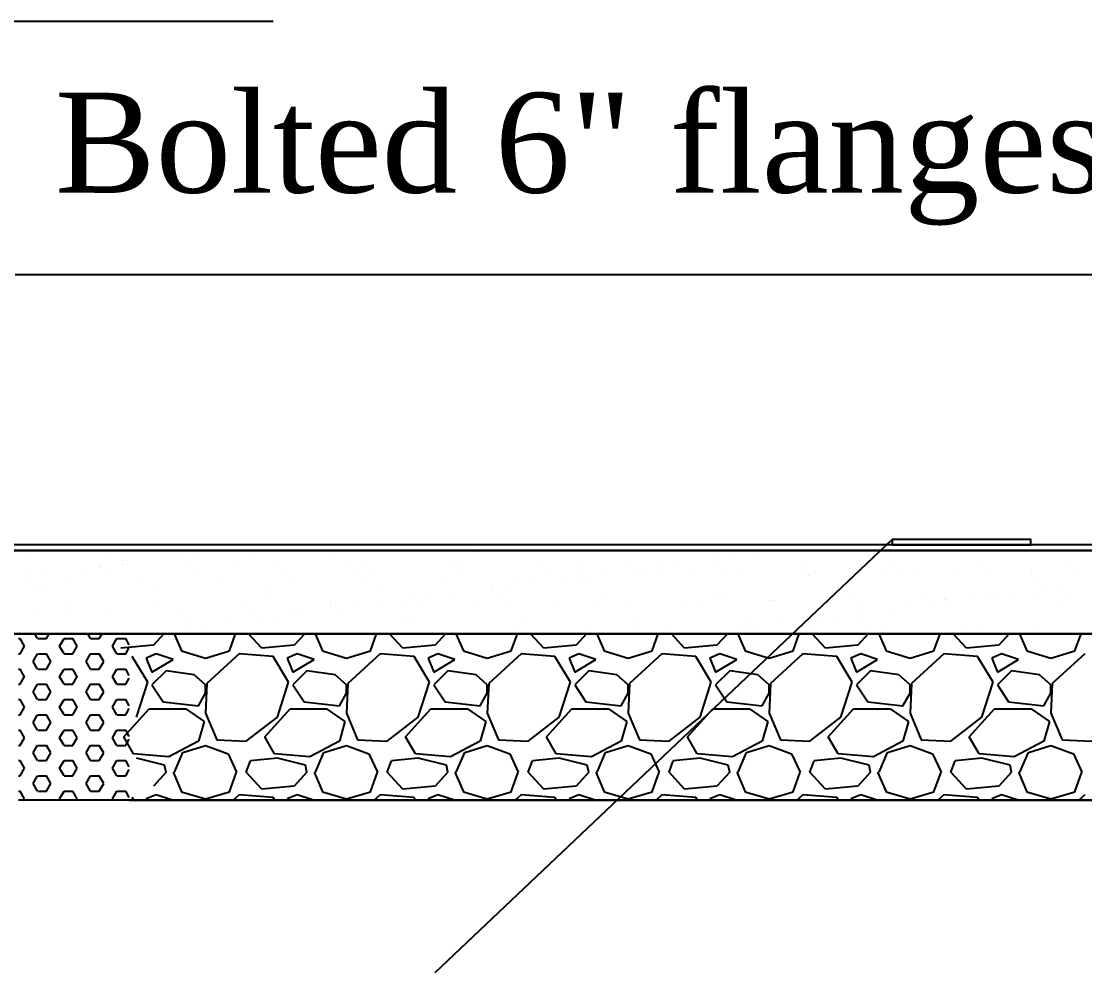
# Model space of a CAD drawing. Header units: centimetres. Extents: x 19229 to 51025, y 9487 to 24710.
# Drawn here: x 26219.4 to 26411.1, y 10767.8 to 10939.3 of the extents above; entities that cross this region are included whole.
import ezdxf

# ---------------------------------------------------------------- set-up
doc = ezdxf.new("R2010")
doc.units = ezdxf.units.CM
doc.layers.get('0').update_dxf_attribs({"linetype": 'CONTINUOUS'})
doc.styles.add('style3', font='times.ttf', dxfattribs={"height": 25})
pattern_1 = [(37.5, (3570.38, 1228.156), (-1.60003, 48.941324), [0, -38.608, 0, -43.18, 0, -41.275]), (7.5, (3570.38, 1228.156), (44.95233, 71.68251), [0, -20.828, 0, -34.798, 0, -13.335]), (327.5, (3539.136, 1228.156), (79.09924, 0.14372), [0, -12.7, 0, -45.72, 0, -59.69]), (317.5, (3539.136, 1228.156), (76.35565, 22.29293), [0, -6.35, 0, -29.972, 0, -34.29])]

msp = doc.modelspace()

# ---------------------------------------------------------------- hatches: boundary and pattern name
h = msp.add_hatch()
h.set_pattern_fill('AR-SAND')
h.set_pattern_definition(pattern_1)
h.paths.add_polyline_path([(26608.86, 10843.91), (26209.96, 10843.91), (26209.96, 10833.91), (26209.96, 10828.91), (26608.86, 10828.91)])
h = msp.add_hatch()
h.set_pattern_fill('AR-SAND')
h.set_pattern_definition(pattern_1)
h.paths.add_polyline_path([(26608.86, 10843.91), (26209.96, 10843.91), (26209.96, 10833.91), (26209.96, 10828.91), (26608.86, 10828.91)])
at = {"ltscale": 20}
h = msp.add_hatch(dxfattribs=at)
h.set_pattern_fill('HEX', scale=0.5, style=0)
h.set_pattern_definition([(0, (0, 0), (0, 2.74963), [1.5875, -3.175]), (120, (0, 0), (-2.38124943, -1.374815), [1.5875, -3.175]), (60, (1.5875, 0), (-2.38124943, 1.374815), [1.5875, -3.175])])
h.paths.add_polyline_path([(26098.85, 10798.91), (26118.85, 10798.91), (26118.85, 10828.91), (26098.85, 10828.91)])
h.paths.add_polyline_path([(26218.85, 10798.91), (26238.85, 10798.91), (26238.85, 10828.91), (26218.85, 10828.91)])

# ---------------------------------------------------------------- linework, layer by layer
at = {"color": 7, "ltscale": 20}
for p, q in [((26067.99, 10939.27), (26264.77, 10939.27)), ((26218.25, 10893.66), (26456.3, 10893.66)), ((26376.35, 10845.91), (26293.9, 10767.82)), ((26098.85, 10828.91), (26238.85, 10828.91))]:
    msp.add_line(p, q, dxfattribs=at)
at = {"color": 7}
for p, q in [((26668.86, 10844.91), (26168.85, 10844.91)), ((26608.86, 10843.91), (26168.85, 10843.91)), ((26608.86, 10843.91), (26168.85, 10843.91)), ((26168.85, 10843.91), (26668.86, 10843.91)), ((26234.79, 10842.97), (26234.79, 10842.97)), ((26248.09, 10843.14), (26248.09, 10843.14)), ((26251.37, 10843.22), (26251.37, 10843.22)), ((26261.08, 10843.07), (26261.08, 10843.07)), ((26274.8, 10843.57), (26274.8, 10843.57)), ((26288.1, 10843.74), (26288.1, 10843.74)), ((26301.1, 10843.67), (26301.1, 10843.67)), ((26347.65, 10842.74), (26347.65, 10842.74)), ((26351.78, 10843.28), (26351.78, 10843.28)), ((26221.07, 10842.47), (26221.07, 10842.47)), ((26233.57, 10840.88), (26233.57, 10840.88)), ((26233.58, 10841.02), (26233.58, 10841.02)), ((26237.59, 10842.19), (26237.59, 10842.19)), ((26237.7, 10841.42), (26237.7, 10841.42)), ((26238.53, 10841.34), (26238.53, 10841.34)), ((26244.6, 10842.33), (26244.6, 10842.33)), ((26247.24, 10842.68), (26247.24, 10842.68)), ((26249.4, 10841.05), (26249.4, 10841.05)), ((26258.22, 10841.75), (26258.22, 10841.75)), ((26265.22, 10841.08), (26265.22, 10841.08)), ((26278.55, 10841.57), (26278.55, 10841.57)), ((26281.04, 10841.1), (26281.04, 10841.1)), ((26296.86, 10841.13), (26296.86, 10841.13)), ((26299.17, 10841.12), (26299.17, 10841.12)), ((26312.68, 10841.16), (26312.68, 10841.16)), ((26319.5, 10840.95), (26319.5, 10840.95)), ((26328.5, 10841.19), (26328.5, 10841.19)), ((26333.97, 10840.94), (26333.97, 10840.94)), ((26338.1, 10841.48), (26338.1, 10841.48)), ((26344.32, 10841.22), (26344.32, 10841.22)), ((26345, 10842.39), (26345, 10842.39)), ((26360.14, 10841.25), (26360.14, 10841.25)), ((26375.96, 10841.28), (26375.96, 10841.28)), ((26391.78, 10841.31), (26391.78, 10841.31)), ((26407.6, 10841.33), (26407.6, 10841.33)), ((26219.9, 10839.62), (26219.9, 10839.62)), ((26219.9, 10839.08), (26219.9, 10839.08)), ((26224.03, 10839.62), (26224.03, 10839.62)), ((26230.93, 10840.53), (26230.93, 10840.53)), ((26235.72, 10839.65), (26235.72, 10839.65)), ((26251.54, 10839.68), (26251.54, 10839.68)), ((26267.36, 10839.71), (26267.36, 10839.71)), ((26279.48, 10840.71), (26279.48, 10840.71)), ((26283.18, 10839.74), (26283.18, 10839.74)), ((26294.97, 10838.97), (26294.97, 10838.97)), ((26299, 10839.77), (26299, 10839.77)), ((26308.27, 10839.14), (26308.27, 10839.14)), ((26314.82, 10839.8), (26314.82, 10839.8)), ((26320.3, 10839.14), (26320.3, 10839.14)), ((26320.44, 10840.09), (26320.44, 10840.09)), ((26321.26, 10839.08), (26321.26, 10839.08)), ((26324.43, 10839.68), (26324.43, 10839.68)), ((26330.64, 10839.83), (26330.64, 10839.83)), ((26331.33, 10840.59), (26331.33, 10840.59)), ((26334.98, 10839.58), (26334.98, 10839.58)), ((26340.13, 10840.5), (26340.13, 10840.5)), ((26346.46, 10839.85), (26346.46, 10839.85)), ((26348.28, 10839.75), (26348.28, 10839.75)), ((26360.46, 10840.32), (26360.46, 10840.32)), ((26361.28, 10839.68), (26361.28, 10839.68)), ((26361.39, 10839.47), (26361.39, 10839.47)), ((26362.28, 10839.88), (26362.28, 10839.88)), ((26375, 10840.18), (26375, 10840.18)), ((26378.1, 10839.91), (26378.1, 10839.91)), ((26381.08, 10839.87), (26381.08, 10839.87)), ((26388.29, 10840.35), (26388.29, 10840.35)), ((26393.92, 10839.94), (26393.92, 10839.94)), ((26401.29, 10840.28), (26401.29, 10840.28)), ((26401.41, 10839.7), (26401.41, 10839.7)), ((26409.74, 10839.97), (26409.74, 10839.97)), ((26222.32, 10837.74), (26222.32, 10837.74)), ((26228.24, 10837.94), (26228.24, 10837.94)), ((26241.24, 10837.88), (26241.24, 10837.88)), ((26242.95, 10837.29), (26242.95, 10837.29)), ((26254.96, 10838.37), (26254.96, 10838.37)), ((26263.28, 10837.11), (26263.28, 10837.11)), ((26268.26, 10838.54), (26268.26, 10838.54)), ((26281.25, 10838.48), (26281.25, 10838.48)), ((26303.98, 10836.99), (26303.98, 10836.99)), ((26306.62, 10837.34), (26306.62, 10837.34)), ((26310.75, 10837.88), (26310.75, 10837.88)), ((26317.65, 10838.79), (26317.65, 10838.79)), ((26402.35, 10838.84), (26402.35, 10838.84)), ((26404.38, 10837.06), (26404.38, 10837.06)), ((26407.03, 10837.41), (26407.03, 10837.41)), ((26223.26, 10836.88), (26223.26, 10836.88)), ((26264.21, 10836.25), (26264.21, 10836.25)), ((26283.9, 10836.66), (26283.9, 10836.66)), ((26290.31, 10835.19), (26290.31, 10835.19)), ((26292.95, 10835.54), (26292.95, 10835.54)), ((26297.08, 10836.08), (26297.08, 10836.08)), ((26304.23, 10836.49), (26304.23, 10836.49)), ((26305.17, 10835.63), (26305.17, 10835.63)), ((26324.86, 10836.04), (26324.86, 10836.04)), ((26345.19, 10835.86), (26345.19, 10835.86)), ((26365.81, 10835.42), (26365.81, 10835.42)), ((26368.45, 10835.15), (26368.45, 10835.15)), ((26381.44, 10835.09), (26381.44, 10835.09)), ((26386.14, 10835.24), (26386.14, 10835.24)), ((26390.71, 10835.26), (26390.71, 10835.26)), ((26393.35, 10835.61), (26393.35, 10835.61)), ((26395.16, 10835.58), (26395.16, 10835.58)), ((26397.48, 10836.15), (26397.48, 10836.15)), ((26408.46, 10835.75), (26408.46, 10835.75)), ((26227.61, 10834.71), (26227.61, 10834.71)), ((26235.11, 10833.18), (26235.11, 10833.18)), ((26243.43, 10834.74), (26243.43, 10834.74)), ((26248.41, 10833.35), (26248.41, 10833.35)), ((26259.25, 10834.77), (26259.25, 10834.77)), ((26261.4, 10833.28), (26261.4, 10833.28)), ((26275.07, 10834.8), (26275.07, 10834.8)), ((26275.12, 10833.78), (26275.12, 10833.78)), ((26276.63, 10833.39), (26276.63, 10833.39)), ((26279.28, 10833.74), (26279.28, 10833.74)), ((26283.41, 10834.28), (26283.41, 10834.28)), ((26288.42, 10833.95), (26288.42, 10833.95)), ((26290.89, 10834.83), (26290.89, 10834.83)), ((26301.42, 10833.89), (26301.42, 10833.89)), ((26306.71, 10834.86), (26306.71, 10834.86)), ((26315.14, 10834.38), (26315.14, 10834.38)), ((26322.53, 10834.88), (26322.53, 10834.88)), ((26328.44, 10834.55), (26328.44, 10834.55)), ((26338.35, 10834.91), (26338.35, 10834.91)), ((26341.43, 10834.49), (26341.43, 10834.49)), ((26346.12, 10835.01), (26346.12, 10835.01)), ((26354.17, 10834.94), (26354.17, 10834.94)), ((26355.15, 10834.98), (26355.15, 10834.98)), ((26369.99, 10834.97), (26369.99, 10834.97)), ((26377.04, 10833.46), (26377.04, 10833.46)), ((26379.68, 10833.81), (26379.68, 10833.81)), ((26383.81, 10834.35), (26383.81, 10834.35)), ((26385.81, 10835), (26385.81, 10835)), ((26387.08, 10834.38), (26387.08, 10834.38)), ((26401.63, 10835.03), (26401.63, 10835.03)), ((26406.77, 10834.79), (26406.77, 10834.79)), ((26221.39, 10832.68), (26221.39, 10832.68)), ((26227.68, 10832.83), (26227.68, 10832.83)), ((26248.01, 10832.65), (26248.01, 10832.65)), ((26248.94, 10831.8), (26248.94, 10831.8)), ((26262.96, 10831.59), (26262.96, 10831.59)), ((26265.6, 10831.94), (26265.6, 10831.94)), ((26268.63, 10832.2), (26268.63, 10832.2)), ((26269.73, 10832.48), (26269.73, 10832.48)), ((26288.96, 10832.03), (26288.96, 10832.03)), ((26309.59, 10831.58), (26309.59, 10831.58)), ((26329.91, 10831.41), (26329.91, 10831.41)), ((26363.36, 10831.66), (26363.36, 10831.66)), ((26366.01, 10832), (26366.01, 10832)), ((26370.14, 10832.55), (26370.14, 10832.55)), ((26249.28, 10829.79), (26249.28, 10829.79)), ((26251.93, 10830.14), (26251.93, 10830.14)), ((26256.06, 10830.68), (26256.06, 10830.68)), ((26289.9, 10831.17), (26289.9, 10831.17)), ((26308.59, 10829.36), (26308.59, 10829.36)), ((26330.85, 10830.55), (26330.85, 10830.55)), ((26335.3, 10829.79), (26335.3, 10829.79)), ((26348.6, 10829.96), (26348.6, 10829.96)), ((26349.69, 10829.86), (26349.69, 10829.86)), ((26350.54, 10830.96), (26350.54, 10830.96)), ((26352.33, 10830.2), (26352.33, 10830.2)), ((26356.46, 10830.75), (26356.46, 10830.75)), ((26361.6, 10829.89), (26361.6, 10829.89)), ((26370.87, 10830.78), (26370.87, 10830.78)), ((26371.81, 10829.92), (26371.81, 10829.92)), ((26375.32, 10830.39), (26375.32, 10830.39)), ((26388.61, 10830.56), (26388.61, 10830.56)), ((26391.5, 10830.33), (26391.5, 10830.33)), ((26401.61, 10830.5), (26401.61, 10830.5)), ((26633.86, 10828.91), (26168.85, 10828.91)), ((26608.86, 10828.91), (26168.85, 10828.91)), ((26168.85, 10828.91), (26608.86, 10828.91)), ((26245.06, 10828.91), (26243.18, 10826.82)), ((26246.93, 10828.91), (26248.26, 10825.8)), ((26256.9, 10825.8), (26258.01, 10828.91)), ((26262.74, 10826.31), (26260.36, 10828.91)), ((26270.46, 10828.91), (26268.58, 10826.82)), ((26272.33, 10828.91), (26273.66, 10825.8)), ((26282.3, 10825.8), (26283.41, 10828.91)), ((26288.14, 10826.31), (26285.76, 10828.91)), ((26295.86, 10828.91), (26293.98, 10826.82)), ((26295.29, 10829.19), (26295.29, 10829.19)), ((26297.73, 10828.91), (26299.06, 10825.8)), ((26307.7, 10825.8), (26308.81, 10828.91)), ((26313.54, 10826.31), (26311.16, 10828.91)), ((26321.26, 10828.91), (26319.38, 10826.82)), ((26321.58, 10829.29), (26321.58, 10829.29)), ((26323.13, 10828.91), (26324.46, 10825.8)), ((26333.1, 10825.8), (26334.21, 10828.91)), ((26338.94, 10826.31), (26336.56, 10828.91)), ((26342.79, 10828.95), (26342.79, 10828.95)), ((26346.66, 10828.91), (26344.78, 10826.82)), ((26348.53, 10828.91), (26349.86, 10825.8)), ((26358.5, 10825.8), (26359.61, 10828.91)), ((26364.34, 10826.31), (26361.96, 10828.91)), ((26372.06, 10828.91), (26370.18, 10826.82)), ((26373.93, 10828.91), (26375.26, 10825.8)), ((26383.9, 10825.8), (26385.01, 10828.91)), ((26389.74, 10826.31), (26387.36, 10828.91)), ((26397.46, 10828.91), (26395.58, 10826.82)), ((26399.33, 10828.91), (26400.66, 10825.8)), ((26409.3, 10825.8), (26410.41, 10828.91)), ((26243.18, 10826.82), (26237.34, 10826.31)), ((26248.26, 10825.8), (26252.58, 10824.53)), ((26252.58, 10824.53), (26256.9, 10825.8)), ((26268.58, 10826.82), (26262.74, 10826.31)), ((26273.66, 10825.8), (26277.98, 10824.53)), ((26277.98, 10824.53), (26282.3, 10825.8)), ((26293.98, 10826.82), (26288.14, 10826.31)), ((26299.06, 10825.8), (26303.38, 10824.53)), ((26303.38, 10824.53), (26307.7, 10825.8)), ((26319.38, 10826.82), (26313.54, 10826.31)), ((26324.46, 10825.8), (26328.78, 10824.53)), ((26328.78, 10824.53), (26333.1, 10825.8)), ((26344.78, 10826.82), (26338.94, 10826.31)), ((26349.86, 10825.8), (26354.18, 10824.53)), ((26354.18, 10824.53), (26358.5, 10825.8)), ((26370.18, 10826.82), (26364.34, 10826.31)), ((26375.26, 10825.8), (26379.58, 10824.53)), ((26379.58, 10824.53), (26383.9, 10825.8)), ((26395.58, 10826.82), (26389.74, 10826.31)), ((26400.66, 10825.8), (26404.98, 10824.53)), ((26404.98, 10824.53), (26409.3, 10825.8)), ((26242.16, 10820.21), (26239.37, 10824.78)), ((26243.69, 10825.29), (26241.91, 10824.53)), ((26241.91, 10824.53), (26242.93, 10821.99)), ((26242.93, 10821.99), (26246.74, 10824.28)), ((26246.74, 10824.28), (26243.69, 10825.29)), ((26258.67, 10825.29), (26252.83, 10819.96)), ((26264.77, 10824.78), (26258.67, 10825.29)), ((26267.56, 10820.21), (26264.77, 10824.78)), ((26269.09, 10825.29), (26267.31, 10824.53)), ((26267.31, 10824.53), (26268.33, 10821.99)), ((26268.33, 10821.99), (26272.14, 10824.28)), ((26272.14, 10824.28), (26269.09, 10825.29)), ((26284.07, 10825.29), (26278.23, 10819.96)), ((26290.17, 10824.78), (26284.07, 10825.29)), ((26292.96, 10820.21), (26290.17, 10824.78)), ((26294.49, 10825.29), (26292.71, 10824.53)), ((26292.71, 10824.53), (26293.73, 10821.99)), ((26293.73, 10821.99), (26297.54, 10824.28)), ((26297.54, 10824.28), (26294.49, 10825.29)), ((26309.47, 10825.29), (26303.63, 10819.96)), ((26315.57, 10824.78), (26309.47, 10825.29)), ((26318.36, 10820.21), (26315.57, 10824.78)), ((26319.89, 10825.29), (26318.11, 10824.53)), ((26318.11, 10824.53), (26319.13, 10821.99)), ((26319.13, 10821.99), (26322.94, 10824.28)), ((26322.94, 10824.28), (26319.89, 10825.29)), ((26334.87, 10825.29), (26329.03, 10819.96)), ((26340.97, 10824.78), (26334.87, 10825.29)), ((26343.76, 10820.21), (26340.97, 10824.78)), ((26345.29, 10825.29), (26343.51, 10824.53)), ((26343.51, 10824.53), (26344.53, 10821.99)), ((26344.53, 10821.99), (26348.34, 10824.28)), ((26348.34, 10824.28), (26345.29, 10825.29)), ((26360.27, 10825.29), (26354.43, 10819.96)), ((26366.37, 10824.78), (26360.27, 10825.29)), ((26369.16, 10820.21), (26366.37, 10824.78)), ((26370.69, 10825.29), (26368.91, 10824.53)), ((26368.91, 10824.53), (26369.93, 10821.99)), ((26369.93, 10821.99), (26373.74, 10824.28)), ((26373.74, 10824.28), (26370.69, 10825.29)), ((26385.67, 10825.29), (26379.83, 10819.96)), ((26391.77, 10824.78), (26385.67, 10825.29)), ((26394.56, 10820.21), (26391.77, 10824.78)), ((26396.09, 10825.29), (26394.31, 10824.53)), ((26394.31, 10824.53), (26395.33, 10821.99)), ((26395.33, 10821.99), (26399.14, 10824.28)), ((26399.14, 10824.28), (26396.09, 10825.29)), ((26411.07, 10825.29), (26405.23, 10819.96)), ((26245.47, 10822.24), (26242.93, 10819.7)), ((26250.55, 10821.48), (26245.47, 10822.24)), ((26270.87, 10822.24), (26268.33, 10819.7)), ((26275.95, 10821.48), (26270.87, 10822.24)), ((26296.27, 10822.24), (26293.73, 10819.7)), ((26301.35, 10821.48), (26296.27, 10822.24)), ((26321.67, 10822.24), (26319.13, 10819.7)), ((26326.75, 10821.48), (26321.67, 10822.24)), ((26347.07, 10822.24), (26344.53, 10819.7)), ((26352.15, 10821.48), (26347.07, 10822.24)), ((26372.47, 10822.24), (26369.93, 10819.7)), ((26377.55, 10821.48), (26372.47, 10822.24)), ((26397.87, 10822.24), (26395.33, 10819.7)), ((26402.95, 10821.48), (26397.87, 10822.24)), ((26240.13, 10813.86), (26242.16, 10820.21)), ((26252.58, 10819.7), (26250.55, 10821.48)), ((26252.83, 10819.96), (26252.58, 10814.62)), ((26265.53, 10813.86), (26267.56, 10820.21)), ((26277.98, 10819.7), (26275.95, 10821.48)), ((26278.23, 10819.96), (26277.98, 10814.62)), ((26290.93, 10813.86), (26292.96, 10820.21)), ((26303.38, 10819.7), (26301.35, 10821.48)), ((26303.63, 10819.96), (26303.38, 10814.62)), ((26316.33, 10813.86), (26318.36, 10820.21)), ((26328.78, 10819.7), (26326.75, 10821.48)), ((26329.03, 10819.96), (26328.78, 10814.62)), ((26341.73, 10813.86), (26343.76, 10820.21)), ((26354.18, 10819.7), (26352.15, 10821.48)), ((26354.43, 10819.96), (26354.18, 10814.62)), ((26367.13, 10813.86), (26369.16, 10820.21)), ((26379.58, 10819.7), (26377.55, 10821.48)), ((26379.83, 10819.96), (26379.58, 10814.62)), ((26392.53, 10813.86), (26394.56, 10820.21)), ((26404.98, 10819.7), (26402.95, 10821.48)), ((26405.23, 10819.96), (26404.98, 10814.62)), ((26242.93, 10819.7), (26244.96, 10816.66)), ((26251.31, 10815.89), (26252.58, 10818.18)), ((26252.58, 10818.18), (26252.58, 10819.7)), ((26268.33, 10819.7), (26270.36, 10816.66)), ((26276.71, 10815.89), (26277.98, 10818.18)), ((26277.98, 10818.18), (26277.98, 10819.7)), ((26293.73, 10819.7), (26295.76, 10816.66)), ((26302.11, 10815.89), (26303.38, 10818.18)), ((26303.38, 10818.18), (26303.38, 10819.7)), ((26319.13, 10819.7), (26321.16, 10816.66)), ((26327.51, 10815.89), (26328.78, 10818.18)), ((26328.78, 10818.18), (26328.78, 10819.7)), ((26344.53, 10819.7), (26346.56, 10816.66)), ((26352.91, 10815.89), (26354.18, 10818.18)), ((26354.18, 10818.18), (26354.18, 10819.7)), ((26369.93, 10819.7), (26371.96, 10816.66)), ((26378.31, 10815.89), (26379.58, 10818.18)), ((26379.58, 10818.18), (26379.58, 10819.7)), ((26395.33, 10819.7), (26397.36, 10816.66)), ((26403.71, 10815.89), (26404.98, 10818.18)), ((26404.98, 10818.18), (26404.98, 10819.7)), ((26244.96, 10816.66), (26251.31, 10815.89)), ((26270.36, 10816.66), (26276.71, 10815.89)), ((26295.76, 10816.66), (26302.11, 10815.89)), ((26321.16, 10816.66), (26327.51, 10815.89)), ((26346.56, 10816.66), (26352.91, 10815.89)), ((26371.96, 10816.66), (26378.31, 10815.89)), ((26397.36, 10816.66), (26403.71, 10815.89)), ((26237.85, 10810.31), (26242.42, 10815.39)), ((26242.42, 10815.39), (26249.02, 10815.39)), ((26249.02, 10815.39), (26252.32, 10813.1)), ((26252.58, 10814.62), (26254.61, 10809.8)), ((26263.25, 10810.31), (26267.82, 10815.39)), ((26267.82, 10815.39), (26274.42, 10815.39)), ((26274.42, 10815.39), (26277.72, 10813.1)), ((26277.98, 10814.62), (26280.01, 10809.8)), ((26288.65, 10810.31), (26293.22, 10815.39)), ((26293.22, 10815.39), (26299.82, 10815.39)), ((26299.82, 10815.39), (26303.12, 10813.1)), ((26303.38, 10814.62), (26305.41, 10809.8)), ((26314.05, 10810.31), (26318.62, 10815.39)), ((26318.62, 10815.39), (26325.22, 10815.39)), ((26325.22, 10815.39), (26328.52, 10813.1)), ((26328.78, 10814.62), (26330.81, 10809.8)), ((26339.45, 10810.31), (26344.02, 10815.39)), ((26344.02, 10815.39), (26350.62, 10815.39)), ((26350.62, 10815.39), (26353.92, 10813.1)), ((26354.18, 10814.62), (26356.21, 10809.8)), ((26364.85, 10810.31), (26369.42, 10815.39)), ((26369.42, 10815.39), (26376.02, 10815.39)), ((26376.02, 10815.39), (26379.32, 10813.1)), ((26379.58, 10814.62), (26381.61, 10809.8)), ((26390.25, 10810.31), (26394.82, 10815.39)), ((26394.82, 10815.39), (26401.42, 10815.39)), ((26401.42, 10815.39), (26404.72, 10813.1)), ((26404.98, 10814.62), (26407.01, 10809.8)), ((26252.32, 10813.1), (26251.31, 10809.54)), ((26259.94, 10809.54), (26265.53, 10813.86)), ((26277.72, 10813.1), (26276.71, 10809.54)), ((26285.34, 10809.54), (26290.93, 10813.86)), ((26303.12, 10813.1), (26302.11, 10809.54)), ((26310.74, 10809.54), (26316.33, 10813.86)), ((26328.52, 10813.1), (26327.51, 10809.54)), ((26336.14, 10809.54), (26341.73, 10813.86)), ((26353.92, 10813.1), (26352.91, 10809.54)), ((26361.54, 10809.54), (26367.13, 10813.86)), ((26379.32, 10813.1), (26378.31, 10809.54)), ((26386.94, 10809.54), (26392.53, 10813.86)), ((26404.72, 10813.1), (26403.71, 10809.54)), ((26239.62, 10807.26), (26237.85, 10810.31)), ((26265.02, 10807.26), (26263.25, 10810.31)), ((26290.42, 10807.26), (26288.65, 10810.31)), ((26315.82, 10807.26), (26314.05, 10810.31)), ((26341.22, 10807.26), (26339.45, 10810.31)), ((26366.62, 10807.26), (26364.85, 10810.31)), ((26392.02, 10807.26), (26390.25, 10810.31)), ((26251.31, 10809.54), (26245.97, 10806.75)), ((26248.51, 10807.51), (26252.58, 10808.78)), ((26252.58, 10808.78), (26256.64, 10807.26)), ((26254.61, 10809.8), (26259.94, 10809.54)), ((26276.71, 10809.54), (26271.37, 10806.75)), ((26273.91, 10807.51), (26277.98, 10808.78)), ((26277.98, 10808.78), (26282.04, 10807.26)), ((26280.01, 10809.8), (26285.34, 10809.54)), ((26302.11, 10809.54), (26296.77, 10806.75)), ((26299.31, 10807.51), (26303.38, 10808.78)), ((26303.38, 10808.78), (26307.44, 10807.26)), ((26305.41, 10809.8), (26310.74, 10809.54)), ((26327.51, 10809.54), (26322.17, 10806.75)), ((26324.71, 10807.51), (26328.78, 10808.78)), ((26328.78, 10808.78), (26332.84, 10807.26)), ((26330.81, 10809.8), (26336.14, 10809.54)), ((26352.91, 10809.54), (26347.57, 10806.75)), ((26350.11, 10807.51), (26354.18, 10808.78)), ((26354.18, 10808.78), (26358.24, 10807.26)), ((26356.21, 10809.8), (26361.54, 10809.54)), ((26378.31, 10809.54), (26372.97, 10806.75)), ((26375.51, 10807.51), (26379.58, 10808.78)), ((26379.58, 10808.78), (26383.64, 10807.26)), ((26381.61, 10809.8), (26386.94, 10809.54)), ((26403.71, 10809.54), (26398.37, 10806.75)), ((26400.91, 10807.51), (26404.98, 10808.78)), ((26404.98, 10808.78), (26409.04, 10807.26)), ((26407.01, 10809.8), (26412.34, 10809.54)), ((26245.97, 10806.75), (26239.62, 10807.26)), ((26245.21, 10805.23), (26240.13, 10806.5)), ((26246.99, 10803.96), (26248.51, 10807.51)), ((26256.64, 10807.26), (26258.17, 10803.96)), ((26265.53, 10806.5), (26260.71, 10805.99)), ((26271.37, 10806.75), (26265.02, 10807.26)), ((26270.61, 10805.23), (26265.53, 10806.5)), ((26272.39, 10803.96), (26273.91, 10807.51)), ((26282.04, 10807.26), (26283.57, 10803.96)), ((26290.93, 10806.5), (26286.11, 10805.99)), ((26296.77, 10806.75), (26290.42, 10807.26)), ((26296.01, 10805.23), (26290.93, 10806.5)), ((26297.79, 10803.96), (26299.31, 10807.51)), ((26307.44, 10807.26), (26308.97, 10803.96)), ((26316.33, 10806.5), (26311.51, 10805.99)), ((26322.17, 10806.75), (26315.82, 10807.26)), ((26321.41, 10805.23), (26316.33, 10806.5)), ((26323.19, 10803.96), (26324.71, 10807.51)), ((26332.84, 10807.26), (26334.37, 10803.96)), ((26341.73, 10806.5), (26336.91, 10805.99)), ((26347.57, 10806.75), (26341.22, 10807.26)), ((26346.81, 10805.23), (26341.73, 10806.5)), ((26348.59, 10803.96), (26350.11, 10807.51)), ((26358.24, 10807.26), (26359.77, 10803.96)), ((26367.13, 10806.5), (26362.31, 10805.99)), ((26372.97, 10806.75), (26366.62, 10807.26)), ((26372.21, 10805.23), (26367.13, 10806.5)), ((26373.99, 10803.96), (26375.51, 10807.51)), ((26383.64, 10807.26), (26385.17, 10803.96)), ((26392.53, 10806.5), (26387.71, 10805.99)), ((26398.37, 10806.75), (26392.02, 10807.26)), ((26397.61, 10805.23), (26392.53, 10806.5)), ((26399.39, 10803.96), (26400.91, 10807.51)), ((26409.04, 10807.26), (26410.57, 10803.96)), ((26245.47, 10803.96), (26245.21, 10805.23)), ((26259.94, 10803.96), (26260.71, 10805.99)), ((26270.87, 10803.96), (26270.61, 10805.23)), ((26285.34, 10803.96), (26286.11, 10805.99)), ((26296.27, 10803.96), (26296.01, 10805.23)), ((26310.74, 10803.96), (26311.51, 10805.99)), ((26321.67, 10803.96), (26321.41, 10805.23)), ((26336.14, 10803.96), (26336.91, 10805.99)), ((26347.07, 10803.96), (26346.81, 10805.23)), ((26361.54, 10803.96), (26362.31, 10805.99)), ((26372.47, 10803.96), (26372.21, 10805.23)), ((26386.94, 10803.96), (26387.71, 10805.99)), ((26397.87, 10803.96), (26397.61, 10805.23)), ((26245.47, 10803.96), (26243.18, 10801.42)), ((26246.74, 10803.96), (26248.26, 10800.4)), ((26256.9, 10800.4), (26258.17, 10803.96)), ((26262.74, 10800.91), (26259.94, 10803.96)), ((26270.87, 10803.96), (26268.58, 10801.42)), ((26272.14, 10803.96), (26273.66, 10800.4)), ((26282.3, 10800.4), (26283.57, 10803.96)), ((26288.14, 10800.91), (26285.34, 10803.96)), ((26296.27, 10803.96), (26293.98, 10801.42)), ((26297.54, 10803.96), (26299.06, 10800.4)), ((26307.7, 10800.4), (26308.97, 10803.96)), ((26313.54, 10800.91), (26310.74, 10803.96)), ((26321.67, 10803.96), (26319.38, 10801.42)), ((26322.94, 10803.96), (26324.46, 10800.4)), ((26333.1, 10800.4), (26334.37, 10803.96)), ((26338.94, 10800.91), (26336.14, 10803.96)), ((26347.07, 10803.96), (26344.78, 10801.42)), ((26348.34, 10803.96), (26349.86, 10800.4)), ((26358.5, 10800.4), (26359.77, 10803.96)), ((26364.34, 10800.91), (26361.54, 10803.96)), ((26372.47, 10803.96), (26370.18, 10801.42)), ((26373.74, 10803.96), (26375.26, 10800.4)), ((26383.9, 10800.4), (26385.17, 10803.96)), ((26389.74, 10800.91), (26386.94, 10803.96)), ((26397.87, 10803.96), (26395.58, 10801.42)), ((26399.14, 10803.96), (26400.66, 10800.4)), ((26409.3, 10800.4), (26410.57, 10803.96)), ((26268.58, 10801.42), (26262.74, 10800.91)), ((26293.98, 10801.42), (26288.14, 10800.91)), ((26319.38, 10801.42), (26313.54, 10800.91)), ((26344.78, 10801.42), (26338.94, 10800.91)), ((26370.18, 10801.42), (26364.34, 10800.91)), ((26395.58, 10801.42), (26389.74, 10800.91)), ((26633.86, 10798.91), (26218.85, 10798.91)), ((26239.66, 10798.91), (26239.37, 10799.38)), ((26243.69, 10799.89), (26241.91, 10799.13)), ((26241.91, 10799.13), (26242, 10798.91)), ((26246.65, 10798.91), (26243.69, 10799.89)), ((26248.26, 10800.4), (26252.58, 10799.13)), ((26252.58, 10799.13), (26256.9, 10800.4)), ((26258.67, 10799.89), (26257.59, 10798.91)), ((26264.77, 10799.38), (26258.67, 10799.89)), ((26265.06, 10798.91), (26264.77, 10799.38)), ((26269.09, 10799.89), (26267.31, 10799.13)), ((26267.31, 10799.13), (26267.4, 10798.91)), ((26272.05, 10798.91), (26269.09, 10799.89)), ((26273.66, 10800.4), (26277.98, 10799.13)), ((26277.98, 10799.13), (26282.3, 10800.4)), ((26284.07, 10799.89), (26282.99, 10798.91)), ((26290.17, 10799.38), (26284.07, 10799.89)), ((26290.46, 10798.91), (26290.17, 10799.38)), ((26294.49, 10799.89), (26292.71, 10799.13)), ((26292.71, 10799.13), (26292.8, 10798.91)), ((26297.45, 10798.91), (26294.49, 10799.89)), ((26299.06, 10800.4), (26303.38, 10799.13)), ((26303.38, 10799.13), (26307.7, 10800.4)), ((26309.47, 10799.89), (26308.39, 10798.91)), ((26315.57, 10799.38), (26309.47, 10799.89)), ((26315.86, 10798.91), (26315.57, 10799.38)), ((26319.89, 10799.89), (26318.11, 10799.13)), ((26318.11, 10799.13), (26318.2, 10798.91)), ((26322.85, 10798.91), (26319.89, 10799.89)), ((26324.46, 10800.4), (26328.78, 10799.13)), ((26328.78, 10799.13), (26333.1, 10800.4)), ((26334.87, 10799.89), (26333.79, 10798.91)), ((26340.97, 10799.38), (26334.87, 10799.89)), ((26341.26, 10798.91), (26340.97, 10799.38)), ((26345.29, 10799.89), (26343.51, 10799.13)), ((26343.51, 10799.13), (26343.6, 10798.91)), ((26348.25, 10798.91), (26345.29, 10799.89)), ((26349.86, 10800.4), (26354.18, 10799.13)), ((26354.18, 10799.13), (26358.5, 10800.4)), ((26360.27, 10799.89), (26359.19, 10798.91)), ((26366.37, 10799.38), (26360.27, 10799.89)), ((26366.66, 10798.91), (26366.37, 10799.38)), ((26370.69, 10799.89), (26368.91, 10799.13)), ((26368.91, 10799.13), (26369, 10798.91)), ((26373.65, 10798.91), (26370.69, 10799.89)), ((26375.26, 10800.4), (26379.58, 10799.13)), ((26379.58, 10799.13), (26383.9, 10800.4)), ((26385.67, 10799.89), (26384.59, 10798.91)), ((26391.77, 10799.38), (26385.67, 10799.89)), ((26392.06, 10798.91), (26391.77, 10799.38)), ((26396.09, 10799.89), (26394.31, 10799.13)), ((26394.31, 10799.13), (26394.4, 10798.91)), ((26399.05, 10798.91), (26396.09, 10799.89)), ((26400.66, 10800.4), (26404.98, 10799.13)), ((26404.98, 10799.13), (26409.3, 10800.4)), ((26411.07, 10799.89), (26409.99, 10798.91))]:
    msp.add_line(p, q, dxfattribs=at)
at = {"color": 7, "ltscale": 20}
msp.add_lwpolyline([(26376.35, 10844.91), (26401.35, 10844.91), (26401.35, 10845.91), (26376.35, 10845.91)], close=True, dxfattribs=at)
at = {"color": 7}
msp.add_lwpolyline([(26238.85, 10798.91), (26633.86, 10798.91), (26633.86, 10828.91), (26168.85, 10828.91)], dxfattribs=at)

# ---------------------------------------------------------------- texts
at = {"color": 7, "style": 'style3'}
msp.add_text('Bolted 6" flanges /plates -galvanized ', height=18, dxfattribs=at).set_placement((26225.46, 10908.4))

doc.saveas('drawing.dxf')
